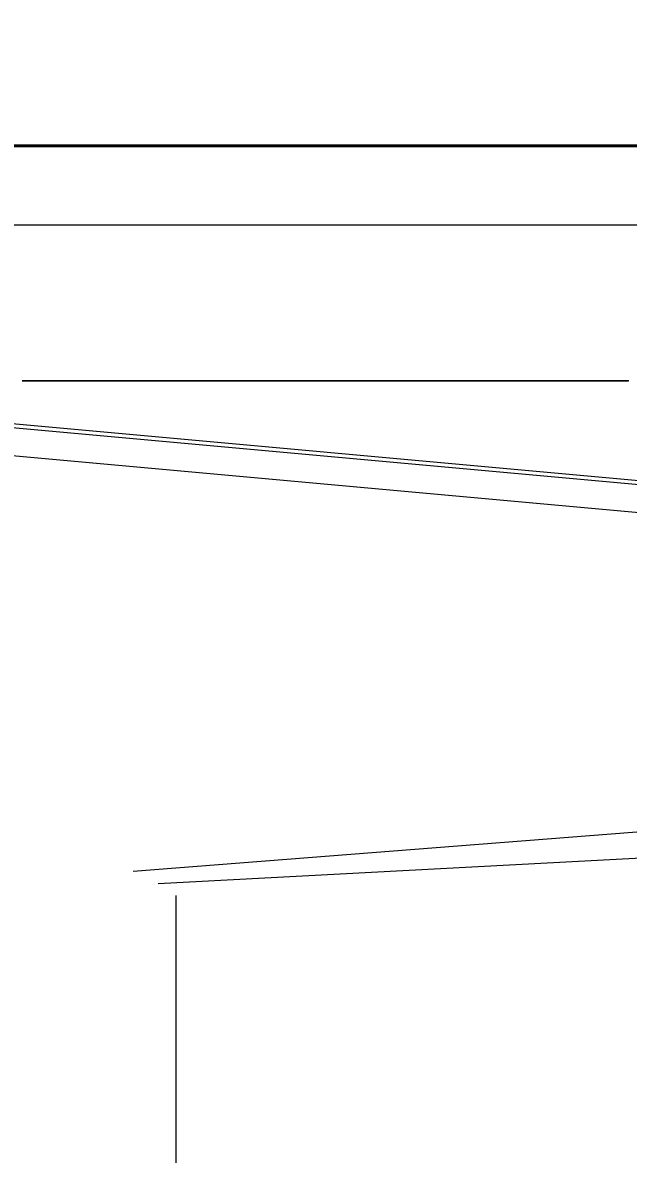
# Model space of a CAD drawing. Extents: x 65572 to 72871, y 30718 to 33858.
# Drawn here: x 65968.46 to 65972.28, y 30871.18 to 30878.32 of the extents above; entities that cross this region are included whole.
import ezdxf

# ---------------------------------------------------------------- set-up
doc = ezdxf.new("R2010")
doc.units = 0
doc.header["$LTSCALE"] = 0.5
doc.header["$MEASUREMENT"] = 0
doc.layers.get('0').update_dxf_attribs({"color": 20, "linetype": 'CONTINUOUS'})
doc.layers.get('DEFPOINTS').update_dxf_attribs({"linetype": 'CONTINUOUS', "lineweight": 5})
for name, color, linetype, lineweight in [('Annotations', 40, 'CONTINUOUS', 5), ('Framing', 142, 'CONTINUOUS', 13), ('Layout', 154, 'CONTINUOUS', 5), ('Structure', 7, 'CONTINUOUS', 40)]:
    doc.layers.add(name, color=color, linetype=linetype, lineweight=lineweight)
doc.styles.get("Standard").update_dxf_attribs({"font": 'arial.ttf'})
doc.dimstyles.new('ARCH', dxfattribs={"dimscale": 96, "dimtxt": 0.0625, "dimasz": 0.0625, "dimexe": 0.04, "dimexo": 0.09375, "dimgap": 0.03125, "dimtad": 1, "dimdec": 0, "dimrnd": 0.0625, "dimzin": 3, "dimdsep": 46, "dimlunit": 4, "dimtxsty": 'Standard', "dimblk1": 'ARCHTICK', "dimblk2": 'ARCHTICK', "dimsah": 1, "dimcen": 0, "dimdle": 0.03125, "dimclrd": 256, "dimclre": 256, "dimclrt": 256, "dimazin": 0, "dimtfac": 1, "dimtdec": 0, "dimtmove": 2, "dimatfit": 3, "dimldrblk": 'OBLIQUE', "dimfxl": 0.3, "dimfxlon": 1, "dimfrac": 2, "dimarcsym": 0})

# ---------------------------------------------------------------- blocks, each defined once
blk = doc.blocks.new('_ArchTick')
at = {"const_width": 0.15}
blk.add_lwpolyline([(-0.5, -0.5), (0.5, 0.5)], dxfattribs=at)
blk = doc.blocks.new('*D97')
at = {"layer": 'Annotations', "linetype": 'ByBlock', "lineweight": -2}
for p, q in [((65950.06, 30883.1561), (65950.06, 30903.2759)), ((66009.018, 30884.4215), (66009.018, 30903.2759)), ((66012.018, 30899.4359), (65947.06, 30899.4359))]:
    blk.add_line(p, q, dxfattribs=at)
at = {"layer": 'DEFPOINTS', "color": 0}
for p in [(65950.06, 30899.4359), (66009.018, 30875.4215), (65950.06, 30874.1561)]:
    blk.add_point(p, dxfattribs=at)
at = {"layer": 'Annotations', "lineweight": -2, "xscale": 6, "yscale": 6, "zscale": 6, "rotation": 180}
blk.add_blockref('_ArchTick', (65950.06, 30899.4359), dxfattribs=at)
at = {"layer": 'Annotations', "lineweight": -2, "xscale": 6, "yscale": 6, "zscale": 6}
blk.add_blockref('_ArchTick', (66009.018, 30899.4359), dxfattribs=at)
at = {"layer": 'Annotations', "insert": (65979.539, 30893.4239), "char_height": 6, "attachment_point": 5, "rotation": 180}
blk.add_mtext('4\'-11"', dxfattribs=at)
blk = doc.blocks.new('_Oblique')
at = {"lineweight": -2}
blk.add_line((-0.5, -0.5), (0.5, 0.5), dxfattribs=at)

msp = doc.modelspace()

# ---------------------------------------------------------------- linework, layer by layer
at = {"layer": 'Framing'}
for p, q in [((66167.053202, 30877.046502), (65921.122504, 30877.046502)), ((66520.622504, 30877.046502), (65921.199345, 30877.046502))]:
    msp.add_line(p, q, dxfattribs=at)
at = {"layer": 'Layout', "linetype": 'ByBlock'}
for p, q in [((65963.19711, 30876.064768), (65974.197164, 30875.064763)), ((65976.116593, 30875.064763), (65965.116539, 30876.064768)), ((65965.425076, 30876.064768), (65976.42513, 30875.064763)), ((65969.152306, 30872.972249), (65975.599548, 30873.472749)), ((65969.310359, 30872.893222), (65976.116593, 30873.255125)), ((65969.422313, 30872.818586), (65969.422313, 30865.618397))]:
    msp.add_line(p, q, dxfattribs=at)
msp.add_lwpolyline([(65968.451913, 30876.064768), (65968.457138, 30876.064768), (65968.462362, 30876.064768), (65968.467587, 30876.064768), (65968.472811, 30876.064768), (65968.478036, 30876.064768), (65968.48326, 30876.064768), (65968.488485, 30876.064768), (65968.49371, 30876.064768), (65968.498934, 30876.064768), (65968.504159, 30876.064768), (65968.509383, 30876.064768), (65968.514608, 30876.064768), (65968.519832, 30876.064768), (65968.525057, 30876.064768), (65968.530281, 30876.064768), (65968.535506, 30876.064768), (65968.54073, 30876.064768), (65968.545955, 30876.064768), (65968.551179, 30876.064768), (65968.556404, 30876.064768), (65968.561628, 30876.064768), (65968.566853, 30876.064768), (65968.572078, 30876.064768), (65968.577302, 30876.064768), (65968.582527, 30876.064768), (65968.587751, 30876.064768), (65968.592976, 30876.064768), (65968.5982, 30876.064768), (65968.603425, 30876.064768), (65968.608649, 30876.064768), (65968.613874, 30876.064768), (65968.619098, 30876.064768), (65968.624323, 30876.064768), (65968.629547, 30876.064768), (65968.634772, 30876.064768), (65968.639996, 30876.064768), (65968.645221, 30876.064768), (65968.650446, 30876.064768), (65968.65567, 30876.064768), (65968.660895, 30876.064768), (65968.666119, 30876.064768), (65968.671344, 30876.064768), (65968.676568, 30876.064768), (65968.681793, 30876.064768), (65968.687017, 30876.064768), (65968.692242, 30876.064768), (65968.697466, 30876.064768), (65968.702691, 30876.064768), (65968.707915, 30876.064768), (65968.71314, 30876.064768), (65968.718364, 30876.064768), (65968.723589, 30876.064768), (65968.728814, 30876.064768), (65968.734038, 30876.064768), (65968.739263, 30876.064768), (65968.744487, 30876.064768), (65968.749712, 30876.064768), (65968.754936, 30876.064768), (65968.760161, 30876.064768), (65968.765385, 30876.064768), (65968.77061, 30876.064768), (65968.775834, 30876.064768), (65968.781059, 30876.064768), (65968.786283, 30876.064768), (65968.791508, 30876.064768), (65968.796732, 30876.064768), (65968.801957, 30876.064768), (65968.807182, 30876.064768), (65968.812406, 30876.064768), (65968.817631, 30876.064768), (65968.822855, 30876.064768), (65968.82808, 30876.064768), (65968.833304, 30876.064768), (65968.838529, 30876.064768), (65968.843753, 30876.064768), (65968.848978, 30876.064768), (65968.854202, 30876.064768), (65968.859427, 30876.064768), (65968.864651, 30876.064768), (65968.869876, 30876.064768), (65968.8751, 30876.064768), (65968.880325, 30876.064768), (65968.88555, 30876.064768), (65968.890774, 30876.064768), (65968.895999, 30876.064768), (65968.901223, 30876.064768), (65968.906448, 30876.064768), (65968.911672, 30876.064768), (65968.916897, 30876.064768), (65968.922121, 30876.064768), (65968.927346, 30876.064768), (65968.93257, 30876.064768), (65968.937795, 30876.064768), (65968.943019, 30876.064768), (65968.948244, 30876.064768), (65968.953468, 30876.064768), (65968.958693, 30876.064768), (65968.963917, 30876.064768), (65968.969142, 30876.064768), (65968.974367, 30876.064768), (65968.979591, 30876.064768), (65968.984816, 30876.064768), (65968.99004, 30876.064768), (65968.995265, 30876.064768), (65969.000489, 30876.064768), (65969.005714, 30876.064768), (65969.010938, 30876.064768), (65969.016163, 30876.064768), (65969.021387, 30876.064768), (65969.026612, 30876.064768), (65969.031836, 30876.064768), (65969.037061, 30876.064768), (65969.042285, 30876.064768), (65969.04751, 30876.064768), (65969.052735, 30876.064768), (65969.057959, 30876.064768), (65969.063184, 30876.064768), (65969.068408, 30876.064768), (65969.073633, 30876.064768), (65969.078857, 30876.064768), (65969.084082, 30876.064768), (65969.089306, 30876.064768), (65969.094531, 30876.064768), (65969.099755, 30876.064768), (65969.10498, 30876.064768), (65969.110204, 30876.064768), (65969.115429, 30876.064768), (65969.120653, 30876.064768), (65969.125878, 30876.064768), (65969.131103, 30876.064768), (65969.136327, 30876.064768), (65969.141552, 30876.064768), (65969.146776, 30876.064768), (65969.152001, 30876.064768), (65969.157225, 30876.064768), (65969.16245, 30876.064768), (65969.167674, 30876.064768), (65969.172899, 30876.064768), (65969.178123, 30876.064768), (65969.183348, 30876.064768), (65969.188572, 30876.064768), (65969.193797, 30876.064768), (65969.199021, 30876.064768), (65969.204246, 30876.064768), (65969.209471, 30876.064768), (65969.214695, 30876.064768), (65969.21992, 30876.064768), (65969.225144, 30876.064768), (65969.230369, 30876.064768), (65969.235593, 30876.064768), (65969.240818, 30876.064768), (65969.246042, 30876.064768), (65969.251267, 30876.064768), (65969.256491, 30876.064768), (65969.261716, 30876.064768), (65969.26694, 30876.064768), (65969.272165, 30876.064768), (65969.277389, 30876.064768), (65969.282614, 30876.064768), (65969.287839, 30876.064768), (65969.293063, 30876.064768), (65969.298288, 30876.064768), (65969.303512, 30876.064768), (65969.308737, 30876.064768), (65969.313961, 30876.064768), (65969.319186, 30876.064768), (65969.32441, 30876.064768), (65969.329635, 30876.064768), (65969.334859, 30876.064768), (65969.340084, 30876.064768), (65969.345308, 30876.064768), (65969.350533, 30876.064768), (65969.355757, 30876.064768), (65969.360982, 30876.064768), (65969.366206, 30876.064768), (65969.371431, 30876.064768), (65969.376656, 30876.064768), (65969.38188, 30876.064768), (65969.387105, 30876.064768), (65969.392329, 30876.064768), (65969.397554, 30876.064768), (65969.402778, 30876.064768), (65969.408003, 30876.064768), (65969.413227, 30876.064768), (65969.418452, 30876.064768), (65969.423676, 30876.064768), (65969.428901, 30876.064768), (65969.434125, 30876.064768), (65969.43935, 30876.064768), (65969.444574, 30876.064768), (65969.449799, 30876.064768), (65969.455024, 30876.064768), (65969.460248, 30876.064768), (65969.465473, 30876.064768), (65969.470697, 30876.064768), (65969.475922, 30876.064768), (65969.481146, 30876.064768), (65969.486371, 30876.064768), (65969.491595, 30876.064768), (65969.49682, 30876.064768), (65969.502044, 30876.064768), (65969.507269, 30876.064768), (65969.512493, 30876.064768), (65969.517718, 30876.064768), (65969.522942, 30876.064768), (65969.528167, 30876.064768), (65969.533392, 30876.064768), (65969.538616, 30876.064768), (65969.543841, 30876.064768), (65969.549065, 30876.064768), (65969.55429, 30876.064768), (65969.559514, 30876.064768), (65969.564739, 30876.064768), (65969.569963, 30876.064768), (65969.575188, 30876.064768), (65969.580412, 30876.064768), (65969.585637, 30876.064768), (65969.590861, 30876.064768), (65969.596086, 30876.064768), (65969.60131, 30876.064768), (65969.606535, 30876.064768), (65969.61176, 30876.064768), (65969.616984, 30876.064768), (65969.622209, 30876.064768), (65969.627433, 30876.064768), (65969.632658, 30876.064768), (65969.637882, 30876.064768), (65969.643107, 30876.064768), (65969.648331, 30876.064768), (65969.653556, 30876.064768), (65969.65878, 30876.064768), (65969.664005, 30876.064768), (65969.669229, 30876.064768), (65969.674454, 30876.064768), (65969.679678, 30876.064768), (65969.684903, 30876.064768), (65969.690128, 30876.064768), (65969.695352, 30876.064768), (65969.700577, 30876.064768), (65969.705801, 30876.064768), (65969.711026, 30876.064768), (65969.71625, 30876.064768), (65969.721475, 30876.064768), (65969.726699, 30876.064768), (65969.731924, 30876.064768), (65969.737148, 30876.064768), (65969.742373, 30876.064768), (65969.747597, 30876.064768), (65969.752822, 30876.064768), (65969.758046, 30876.064768), (65969.763271, 30876.064768), (65969.768496, 30876.064768), (65969.77372, 30876.064768), (65969.778945, 30876.064768), (65969.784169, 30876.064768), (65969.789394, 30876.064768), (65969.794618, 30876.064768), (65969.799843, 30876.064768), (65969.805067, 30876.064768), (65969.810292, 30876.064768), (65969.815516, 30876.064768), (65969.820741, 30876.064768), (65969.825965, 30876.064768), (65969.83119, 30876.064768), (65969.836414, 30876.064768), (65969.841639, 30876.064768), (65969.846863, 30876.064768), (65969.852088, 30876.064768), (65969.857313, 30876.064768), (65969.862537, 30876.064768), (65969.867762, 30876.064768), (65969.872986, 30876.064768), (65969.878211, 30876.064768), (65969.883435, 30876.064768), (65969.88866, 30876.064768), (65969.893884, 30876.064768), (65969.899109, 30876.064768), (65969.904333, 30876.064768), (65969.909558, 30876.064768), (65969.914782, 30876.064768), (65969.920007, 30876.064768), (65969.925231, 30876.064768), (65969.930456, 30876.064768), (65969.935681, 30876.064768), (65969.940905, 30876.064768), (65969.94613, 30876.064768), (65969.951354, 30876.064768), (65969.956579, 30876.064768), (65969.961803, 30876.064768), (65969.967028, 30876.064768), (65969.972252, 30876.064768), (65969.977477, 30876.064768), (65969.982701, 30876.064768), (65969.987926, 30876.064768), (65969.99345, 30876.064768), (65969.999274, 30876.064768), (65970.005098, 30876.064768), (65970.010922, 30876.064768), (65970.016746, 30876.064768), (65970.02257, 30876.064768), (65970.028394, 30876.064768), (65970.034218, 30876.064768), (65970.040042, 30876.064768), (65970.045866, 30876.064768), (65970.05169, 30876.064768), (65970.057515, 30876.064768), (65970.063339, 30876.064768), (65970.069163, 30876.064768), (65970.074987, 30876.064768), (65970.080811, 30876.064768), (65970.086635, 30876.064768), (65970.092459, 30876.064768), (65970.098283, 30876.064768), (65970.104107, 30876.064768), (65970.109931, 30876.064768), (65970.115755, 30876.064768), (65970.121579, 30876.064768), (65970.127403, 30876.064768), (65970.133227, 30876.064768), (65970.139051, 30876.064768), (65970.144875, 30876.064768), (65970.150699, 30876.064768), (65970.156523, 30876.064768), (65970.162347, 30876.064768), (65970.168171, 30876.064768), (65970.173995, 30876.064768), (65970.179819, 30876.064768), (65970.185643, 30876.064768), (65970.191467, 30876.064768), (65970.197291, 30876.064768), (65970.203115, 30876.064768), (65970.208939, 30876.064768), (65970.214763, 30876.064768), (65970.220587, 30876.064768), (65970.226411, 30876.064768), (65970.232235, 30876.064768), (65970.23806, 30876.064768), (65970.243884, 30876.064768), (65970.249708, 30876.064768), (65970.255532, 30876.064768), (65970.261356, 30876.064768), (65970.26718, 30876.064768), (65970.273004, 30876.064768), (65970.278828, 30876.064768), (65970.284652, 30876.064768), (65970.290476, 30876.064768), (65970.2963, 30876.064768), (65970.302124, 30876.064768), (65970.307948, 30876.064768), (65970.313772, 30876.064768), (65970.319596, 30876.064768), (65970.32542, 30876.064768), (65970.331244, 30876.064768), (65970.337068, 30876.064768), (65970.342892, 30876.064768), (65970.348716, 30876.064768), (65970.35454, 30876.064768), (65970.360364, 30876.064768), (65970.366188, 30876.064768), (65970.372012, 30876.064768), (65970.377836, 30876.064768), (65970.38366, 30876.064768), (65970.389484, 30876.064768), (65970.395308, 30876.064768), (65970.401132, 30876.064768), (65970.406956, 30876.064768), (65970.41278, 30876.064768), (65970.418605, 30876.064768), (65970.424429, 30876.064768), (65970.430253, 30876.064768), (65970.436077, 30876.064768), (65970.441901, 30876.064768), (65970.447725, 30876.064768), (65970.453549, 30876.064768), (65970.459373, 30876.064768), (65970.465197, 30876.064768), (65970.471021, 30876.064768), (65970.476845, 30876.064768), (65970.482669, 30876.064768), (65970.488493, 30876.064768), (65970.494317, 30876.064768), (65970.500141, 30876.064768), (65970.505965, 30876.064768), (65970.511789, 30876.064768), (65970.517613, 30876.064768), (65970.523437, 30876.064768), (65970.529261, 30876.064768), (65970.535085, 30876.064768), (65970.540909, 30876.064768), (65970.546733, 30876.064768), (65970.552557, 30876.064768), (65970.558381, 30876.064768), (65970.564205, 30876.064768), (65970.570029, 30876.064768), (65970.575853, 30876.064768), (65970.581677, 30876.064768), (65970.587501, 30876.064768), (65970.593325, 30876.064768), (65970.59915, 30876.064768), (65970.604974, 30876.064768), (65970.610798, 30876.064768), (65970.616622, 30876.064768), (65970.622446, 30876.064768), (65970.62827, 30876.064768), (65970.634094, 30876.064768), (65970.639918, 30876.064768), (65970.645742, 30876.064768), (65970.651566, 30876.064768), (65970.65739, 30876.064768), (65970.663214, 30876.064768), (65970.669038, 30876.064768), (65970.674862, 30876.064768), (65970.680686, 30876.064768), (65970.68651, 30876.064768), (65970.692334, 30876.064768), (65970.698158, 30876.064768), (65970.703982, 30876.064768), (65970.709806, 30876.064768), (65970.71563, 30876.064768), (65970.721454, 30876.064768), (65970.727278, 30876.064768), (65970.733102, 30876.064768), (65970.738926, 30876.064768), (65970.74475, 30876.064768), (65970.750574, 30876.064768), (65970.756398, 30876.064768), (65970.762222, 30876.064768), (65970.768046, 30876.064768), (65970.77387, 30876.064768), (65970.779695, 30876.064768), (65970.785519, 30876.064768), (65970.791343, 30876.064768), (65970.797167, 30876.064768), (65970.802991, 30876.064768), (65970.808815, 30876.064768), (65970.814639, 30876.064768), (65970.820463, 30876.064768), (65970.826287, 30876.064768), (65970.832111, 30876.064768), (65970.837935, 30876.064768), (65970.843759, 30876.064768), (65970.849583, 30876.064768), (65970.855407, 30876.064768), (65970.861231, 30876.064768), (65970.867055, 30876.064768), (65970.872879, 30876.064768), (65970.878703, 30876.064768), (65970.884527, 30876.064768), (65970.890351, 30876.064768), (65970.896175, 30876.064768), (65970.901999, 30876.064768), (65970.907823, 30876.064768), (65970.913647, 30876.064768), (65970.919471, 30876.064768), (65970.925295, 30876.064768), (65970.931119, 30876.064768), (65970.936943, 30876.064768), (65970.942767, 30876.064768), (65970.948591, 30876.064768), (65970.954415, 30876.064768), (65970.96024, 30876.064768), (65970.966064, 30876.064768), (65970.971888, 30876.064768), (65970.977712, 30876.064768), (65970.983536, 30876.064768), (65970.98936, 30876.064768), (65970.995184, 30876.064768), (65971.001008, 30876.064768), (65971.006832, 30876.064768), (65971.012656, 30876.064768), (65971.01848, 30876.064768), (65971.024304, 30876.064768), (65971.030128, 30876.064768), (65971.035952, 30876.064768), (65971.041776, 30876.064768), (65971.0476, 30876.064768), (65971.053424, 30876.064768), (65971.059248, 30876.064768), (65971.065072, 30876.064768), (65971.070896, 30876.064768), (65971.07672, 30876.064768), (65971.082544, 30876.064768), (65971.088368, 30876.064768), (65971.094192, 30876.064768), (65971.100016, 30876.064768), (65971.10584, 30876.064768), (65971.111664, 30876.064768), (65971.117488, 30876.064768), (65971.123312, 30876.064768), (65971.129136, 30876.064768), (65971.134961, 30876.064768), (65971.140785, 30876.064768), (65971.146609, 30876.064768), (65971.152433, 30876.064768), (65971.158257, 30876.064768), (65971.164081, 30876.064768), (65971.169905, 30876.064768), (65971.175729, 30876.064768), (65971.181553, 30876.064768), (65971.187377, 30876.064768), (65971.193201, 30876.064768), (65971.199025, 30876.064768), (65971.204849, 30876.064768), (65971.210673, 30876.064768), (65971.216497, 30876.064768), (65971.222321, 30876.064768), (65971.228145, 30876.064768), (65971.233969, 30876.064768), (65971.239793, 30876.064768), (65971.245617, 30876.064768), (65971.251441, 30876.064768), (65971.257265, 30876.064768), (65971.263089, 30876.064768), (65971.268913, 30876.064768), (65971.274737, 30876.064768), (65971.280561, 30876.064768), (65971.286385, 30876.064768), (65971.292209, 30876.064768), (65971.298033, 30876.064768), (65971.303857, 30876.064768), (65971.309681, 30876.064768), (65971.315506, 30876.064768), (65971.32133, 30876.064768), (65971.327154, 30876.064768), (65971.332978, 30876.064768), (65971.338802, 30876.064768), (65971.344626, 30876.064768), (65971.35045, 30876.064768), (65971.356274, 30876.064768), (65971.362098, 30876.064768), (65971.367922, 30876.064768), (65971.373746, 30876.064768), (65971.37957, 30876.064768), (65971.385394, 30876.064768), (65971.391218, 30876.064768), (65971.397042, 30876.064768), (65971.402866, 30876.064768), (65971.40869, 30876.064768), (65971.414514, 30876.064768), (65971.420338, 30876.064768), (65971.426162, 30876.064768), (65971.431986, 30876.064768), (65971.43781, 30876.064768), (65971.443634, 30876.064768), (65971.449458, 30876.064768), (65971.455282, 30876.064768), (65971.461106, 30876.064768), (65971.46693, 30876.064768), (65971.472754, 30876.064768), (65971.478578, 30876.064768), (65971.484402, 30876.064768), (65971.490226, 30876.064768), (65971.496051, 30876.064768), (65971.501875, 30876.064768), (65971.507699, 30876.064768), (65971.513523, 30876.064768), (65971.519347, 30876.064768), (65971.525171, 30876.064768), (65971.530995, 30876.064768), (65971.536819, 30876.064768), (65971.542643, 30876.064768), (65971.548467, 30876.064768), (65971.554291, 30876.064768), (65971.560115, 30876.064768), (65971.565939, 30876.064768), (65971.571763, 30876.064768), (65971.577587, 30876.064768), (65971.583411, 30876.064768), (65971.589235, 30876.064768), (65971.595059, 30876.064768), (65971.600883, 30876.064768), (65971.606707, 30876.064768), (65971.612531, 30876.064768), (65971.618355, 30876.064768), (65971.624179, 30876.064768), (65971.630003, 30876.064768), (65971.635827, 30876.064768), (65971.641651, 30876.064768), (65971.647475, 30876.064768), (65971.653299, 30876.064768), (65971.659123, 30876.064768), (65971.664947, 30876.064768), (65971.670771, 30876.064768), (65971.676596, 30876.064768), (65971.68242, 30876.064768), (65971.688244, 30876.064768), (65971.694068, 30876.064768), (65971.699892, 30876.064768), (65971.705716, 30876.064768), (65971.71154, 30876.064768), (65971.717364, 30876.064768), (65971.723188, 30876.064768), (65971.729012, 30876.064768), (65971.734836, 30876.064768), (65971.74066, 30876.064768), (65971.746484, 30876.064768), (65971.752308, 30876.064768), (65971.758132, 30876.064768), (65971.763956, 30876.064768), (65971.76978, 30876.064768), (65971.775604, 30876.064768), (65971.781428, 30876.064768), (65971.787252, 30876.064768), (65971.793076, 30876.064768), (65971.7989, 30876.064768), (65971.804724, 30876.064768), (65971.810548, 30876.064768), (65971.816372, 30876.064768), (65971.822196, 30876.064768), (65971.82802, 30876.064768), (65971.833844, 30876.064768), (65971.839668, 30876.064768), (65971.845492, 30876.064768), (65971.851316, 30876.064768), (65971.857141, 30876.064768), (65971.862965, 30876.064768), (65971.868789, 30876.064768), (65971.874613, 30876.064768), (65971.880437, 30876.064768), (65971.886261, 30876.064768), (65971.892085, 30876.064768), (65971.897909, 30876.064768), (65971.903733, 30876.064768), (65971.909557, 30876.064768), (65971.915381, 30876.064768), (65971.921205, 30876.064768), (65971.927029, 30876.064768), (65971.932853, 30876.064768), (65971.938677, 30876.064768), (65971.944501, 30876.064768), (65971.950325, 30876.064768), (65971.956149, 30876.064768), (65971.961973, 30876.064768), (65971.967797, 30876.064768), (65971.973621, 30876.064768), (65971.979445, 30876.064768), (65971.985269, 30876.064768), (65971.991093, 30876.064768), (65971.996917, 30876.064768), (65972.002741, 30876.064768), (65972.008565, 30876.064768), (65972.014389, 30876.064768), (65972.020213, 30876.064768), (65972.026037, 30876.064768), (65972.031861, 30876.064768), (65972.037686, 30876.064768), (65972.04351, 30876.064768), (65972.049334, 30876.064768), (65972.055158, 30876.064768), (65972.060982, 30876.064768), (65972.066806, 30876.064768), (65972.07263, 30876.064768), (65972.078454, 30876.064768), (65972.084278, 30876.064768), (65972.090102, 30876.064768), (65972.095926, 30876.064768), (65972.10175, 30876.064768), (65972.107574, 30876.064768), (65972.113398, 30876.064768), (65972.119222, 30876.064768), (65972.125046, 30876.064768), (65972.13087, 30876.064768), (65972.136694, 30876.064768), (65972.142518, 30876.064768), (65972.148342, 30876.064768), (65972.154166, 30876.064768), (65972.15999, 30876.064768), (65972.165814, 30876.064768), (65972.171638, 30876.064768), (65972.177462, 30876.064768), (65972.183286, 30876.064768), (65972.18911, 30876.064768), (65972.194934, 30876.064768), (65972.200758, 30876.064768), (65972.206582, 30876.064768), (65972.212406, 30876.064768), (65972.218231, 30876.064768), (65972.224055, 30876.064768), (65972.229879, 30876.064768), (65972.235703, 30876.064768), (65972.241527, 30876.064768), (65972.247351, 30876.064768), (65972.253175, 30876.064768), (65972.258999, 30876.064768), (65972.264823, 30876.064768), (65972.270647, 30876.064768), (65972.276471, 30876.064768)], dxfattribs=at)
at = {"layer": 'Layout', "linetype": 'ByBlock', "flags": 128}
msp.add_lwpolyline([(65972.279794, 30876.064768), (65972.27397, 30876.064768), (65972.268146, 30876.064768), (65972.262322, 30876.064768), (65972.256498, 30876.064768), (65972.250674, 30876.064768), (65972.244849, 30876.064768), (65972.239025, 30876.064768), (65972.233201, 30876.064768), (65972.227377, 30876.064768), (65972.221553, 30876.064768), (65972.215729, 30876.064768), (65972.209905, 30876.064768), (65972.204081, 30876.064768), (65972.198257, 30876.064768), (65972.192433, 30876.064768), (65972.186609, 30876.064768), (65972.180785, 30876.064768), (65972.174961, 30876.064768), (65972.169137, 30876.064768), (65972.163313, 30876.064768), (65972.157489, 30876.064768), (65972.151665, 30876.064768), (65972.145841, 30876.064768), (65972.140017, 30876.064768), (65972.134193, 30876.064768), (65972.128369, 30876.064768), (65972.122545, 30876.064768), (65972.116721, 30876.064768), (65972.110897, 30876.064768), (65972.105073, 30876.064768), (65972.099249, 30876.064768), (65972.093425, 30876.064768), (65972.087601, 30876.064768), (65972.081777, 30876.064768), (65972.075953, 30876.064768), (65972.070129, 30876.064768), (65972.064304, 30876.064768), (65972.05848, 30876.064768), (65972.052656, 30876.064768), (65972.046832, 30876.064768), (65972.041008, 30876.064768), (65972.035184, 30876.064768), (65972.02936, 30876.064768), (65972.023536, 30876.064768), (65972.017712, 30876.064768), (65972.011888, 30876.064768), (65972.006064, 30876.064768), (65972.00024, 30876.064768), (65971.994416, 30876.064768), (65971.988592, 30876.064768), (65971.982768, 30876.064768), (65971.976944, 30876.064768), (65971.97112, 30876.064768), (65971.965296, 30876.064768), (65971.959472, 30876.064768), (65971.953648, 30876.064768), (65971.947824, 30876.064768), (65971.942, 30876.064768), (65971.936176, 30876.064768), (65971.930352, 30876.064768), (65971.924528, 30876.064768), (65971.918704, 30876.064768), (65971.91288, 30876.064768), (65971.907355, 30876.064768), (65971.902131, 30876.064768), (65971.896906, 30876.064768), (65971.891682, 30876.064768), (65971.886457, 30876.064768), (65971.881233, 30876.064768), (65971.876008, 30876.064768), (65971.870784, 30876.064768), (65971.865559, 30876.064768), (65971.860335, 30876.064768), (65971.85511, 30876.064768), (65971.849886, 30876.064768), (65971.844661, 30876.064768), (65971.839436, 30876.064768), (65971.834212, 30876.064768), (65971.828987, 30876.064768), (65971.823763, 30876.064768), (65971.818538, 30876.064768), (65971.813314, 30876.064768), (65971.808089, 30876.064768), (65971.802865, 30876.064768), (65971.79764, 30876.064768), (65971.792416, 30876.064768), (65971.787191, 30876.064768), (65971.781967, 30876.064768), (65971.776742, 30876.064768), (65971.771518, 30876.064768), (65971.766293, 30876.064768), (65971.761068, 30876.064768), (65971.755844, 30876.064768), (65971.750619, 30876.064768), (65971.745395, 30876.064768), (65971.74017, 30876.064768), (65971.734946, 30876.064768), (65971.729721, 30876.064768), (65971.724497, 30876.064768), (65971.719272, 30876.064768), (65971.714048, 30876.064768), (65971.708823, 30876.064768), (65971.703599, 30876.064768), (65971.698374, 30876.064768), (65971.69315, 30876.064768), (65971.687925, 30876.064768), (65971.6827, 30876.064768), (65971.677476, 30876.064768), (65971.672251, 30876.064768), (65971.667027, 30876.064768), (65971.661802, 30876.064768), (65971.656578, 30876.064768), (65971.651353, 30876.064768), (65971.646129, 30876.064768), (65971.640904, 30876.064768), (65971.63568, 30876.064768), (65971.630455, 30876.064768), (65971.625231, 30876.064768), (65971.620006, 30876.064768), (65971.614782, 30876.064768), (65971.609557, 30876.064768), (65971.604332, 30876.064768), (65971.599108, 30876.064768), (65971.593883, 30876.064768), (65971.588659, 30876.064768), (65971.583434, 30876.064768), (65971.57821, 30876.064768), (65971.572985, 30876.064768), (65971.567761, 30876.064768), (65971.562536, 30876.064768), (65971.557312, 30876.064768), (65971.552087, 30876.064768), (65971.546863, 30876.064768), (65971.541638, 30876.064768), (65971.536414, 30876.064768), (65971.531189, 30876.064768), (65971.525964, 30876.064768), (65971.52074, 30876.064768), (65971.515515, 30876.064768), (65971.510291, 30876.064768), (65971.505066, 30876.064768), (65971.499842, 30876.064768), (65971.494617, 30876.064768), (65971.489393, 30876.064768), (65971.484168, 30876.064768), (65971.478944, 30876.064768), (65971.473719, 30876.064768), (65971.468495, 30876.064768), (65971.46327, 30876.064768), (65971.458046, 30876.064768), (65971.452821, 30876.064768), (65971.447597, 30876.064768), (65971.442372, 30876.064768), (65971.437147, 30876.064768), (65971.431923, 30876.064768), (65971.426698, 30876.064768), (65971.421474, 30876.064768), (65971.416249, 30876.064768), (65971.411025, 30876.064768), (65971.4058, 30876.064768), (65971.400576, 30876.064768), (65971.395351, 30876.064768), (65971.390127, 30876.064768), (65971.384902, 30876.064768), (65971.379678, 30876.064768), (65971.374453, 30876.064768), (65971.369229, 30876.064768), (65971.364004, 30876.064768), (65971.358779, 30876.064768), (65971.353555, 30876.064768), (65971.34833, 30876.064768), (65971.343106, 30876.064768), (65971.337881, 30876.064768), (65971.332657, 30876.064768), (65971.327432, 30876.064768), (65971.322208, 30876.064768), (65971.316983, 30876.064768), (65971.311759, 30876.064768), (65971.306534, 30876.064768), (65971.30131, 30876.064768), (65971.296085, 30876.064768), (65971.290861, 30876.064768), (65971.285636, 30876.064768), (65971.280411, 30876.064768), (65971.275187, 30876.064768), (65971.269962, 30876.064768), (65971.264738, 30876.064768), (65971.259513, 30876.064768), (65971.254289, 30876.064768), (65971.249064, 30876.064768), (65971.24384, 30876.064768), (65971.238615, 30876.064768), (65971.233391, 30876.064768), (65971.228166, 30876.064768), (65971.222942, 30876.064768), (65971.217717, 30876.064768), (65971.212493, 30876.064768), (65971.207268, 30876.064768), (65971.202043, 30876.064768), (65971.196819, 30876.064768), (65971.191594, 30876.064768), (65971.18637, 30876.064768), (65971.181145, 30876.064768), (65971.175921, 30876.064768), (65971.170696, 30876.064768), (65971.165472, 30876.064768), (65971.160247, 30876.064768), (65971.155023, 30876.064768), (65971.149798, 30876.064768), (65971.144574, 30876.064768), (65971.139349, 30876.064768), (65971.134125, 30876.064768), (65971.1289, 30876.064768), (65971.123675, 30876.064768), (65971.118451, 30876.064768), (65971.113226, 30876.064768), (65971.108002, 30876.064768), (65971.102777, 30876.064768), (65971.097553, 30876.064768), (65971.092328, 30876.064768), (65971.087104, 30876.064768), (65971.081879, 30876.064768), (65971.076655, 30876.064768), (65971.07143, 30876.064768), (65971.066206, 30876.064768), (65971.060981, 30876.064768), (65971.055757, 30876.064768), (65971.050532, 30876.064768), (65971.045308, 30876.064768), (65971.040083, 30876.064768), (65971.034858, 30876.064768), (65971.029634, 30876.064768), (65971.024409, 30876.064768), (65971.019185, 30876.064768), (65971.01396, 30876.064768), (65971.008736, 30876.064768), (65971.003511, 30876.064768), (65970.998287, 30876.064768), (65970.993062, 30876.064768), (65970.987838, 30876.064768), (65970.982613, 30876.064768), (65970.977389, 30876.064768), (65970.972164, 30876.064768), (65970.96694, 30876.064768), (65970.961715, 30876.064768), (65970.95649, 30876.064768), (65970.951266, 30876.064768), (65970.946041, 30876.064768), (65970.940817, 30876.064768), (65970.935592, 30876.064768), (65970.930368, 30876.064768), (65970.925143, 30876.064768), (65970.919919, 30876.064768), (65970.914694, 30876.064768), (65970.90947, 30876.064768), (65970.904245, 30876.064768), (65970.899021, 30876.064768), (65970.893796, 30876.064768), (65970.888572, 30876.064768), (65970.883347, 30876.064768), (65970.878122, 30876.064768), (65970.872898, 30876.064768), (65970.867673, 30876.064768), (65970.862449, 30876.064768), (65970.857224, 30876.064768), (65970.852, 30876.064768), (65970.846775, 30876.064768), (65970.841551, 30876.064768), (65970.836326, 30876.064768), (65970.831102, 30876.064768), (65970.825877, 30876.064768), (65970.820653, 30876.064768), (65970.815428, 30876.064768), (65970.810204, 30876.064768), (65970.804979, 30876.064768), (65970.799754, 30876.064768), (65970.79453, 30876.064768), (65970.789305, 30876.064768), (65970.784081, 30876.064768), (65970.778856, 30876.064768), (65970.773632, 30876.064768), (65970.768407, 30876.064768), (65970.763183, 30876.064768), (65970.757958, 30876.064768), (65970.752734, 30876.064768), (65970.747509, 30876.064768), (65970.742285, 30876.064768), (65970.73706, 30876.064768), (65970.731836, 30876.064768), (65970.726611, 30876.064768), (65970.721386, 30876.064768), (65970.716162, 30876.064768), (65970.710937, 30876.064768), (65970.705713, 30876.064768), (65970.700488, 30876.064768), (65970.695264, 30876.064768), (65970.690039, 30876.064768), (65970.684815, 30876.064768), (65970.67959, 30876.064768), (65970.674366, 30876.064768), (65970.669141, 30876.064768), (65970.663917, 30876.064768), (65970.658692, 30876.064768), (65970.653468, 30876.064768), (65970.648243, 30876.064768), (65970.643018, 30876.064768), (65970.637794, 30876.064768), (65970.632569, 30876.064768), (65970.627345, 30876.064768), (65970.62212, 30876.064768), (65970.616896, 30876.064768), (65970.611671, 30876.064768), (65970.606447, 30876.064768), (65970.601222, 30876.064768), (65970.595998, 30876.064768), (65970.590773, 30876.064768), (65970.585549, 30876.064768), (65970.580324, 30876.064768), (65970.5751, 30876.064768), (65970.569875, 30876.064768), (65970.564651, 30876.064768), (65970.559426, 30876.064768), (65970.554201, 30876.064768), (65970.548977, 30876.064768), (65970.543752, 30876.064768), (65970.538528, 30876.064768), (65970.533303, 30876.064768), (65970.528079, 30876.064768), (65970.522854, 30876.064768), (65970.51763, 30876.064768), (65970.512405, 30876.064768), (65970.507181, 30876.064768), (65970.501956, 30876.064768), (65970.496732, 30876.064768), (65970.491507, 30876.064768), (65970.486283, 30876.064768), (65970.481058, 30876.064768), (65970.475833, 30876.064768), (65970.470609, 30876.064768), (65970.465384, 30876.064768), (65970.46016, 30876.064768), (65970.454935, 30876.064768), (65970.449711, 30876.064768), (65970.444486, 30876.064768), (65970.439262, 30876.064768), (65970.434037, 30876.064768), (65970.428813, 30876.064768), (65970.423588, 30876.064768), (65970.418364, 30876.064768), (65970.413139, 30876.064768), (65970.407915, 30876.064768), (65970.40269, 30876.064768), (65970.397465, 30876.064768), (65970.392241, 30876.064768), (65970.387016, 30876.064768), (65970.381792, 30876.064768), (65970.376567, 30876.064768), (65970.371343, 30876.064768), (65970.366118, 30876.064768), (65970.360894, 30876.064768), (65970.355669, 30876.064768), (65970.350445, 30876.064768), (65970.34522, 30876.064768), (65970.339996, 30876.064768), (65970.334771, 30876.064768), (65970.329547, 30876.064768), (65970.324322, 30876.064768), (65970.319097, 30876.064768), (65970.313873, 30876.064768), (65970.308648, 30876.064768), (65970.303424, 30876.064768), (65970.298199, 30876.064768), (65970.292975, 30876.064768), (65970.28775, 30876.064768), (65970.282526, 30876.064768), (65970.277301, 30876.064768), (65970.272077, 30876.064768), (65970.266852, 30876.064768), (65970.261628, 30876.064768), (65970.256403, 30876.064768), (65970.251179, 30876.064768), (65970.245954, 30876.064768), (65970.240729, 30876.064768), (65970.235505, 30876.064768), (65970.23028, 30876.064768), (65970.225056, 30876.064768), (65970.219831, 30876.064768), (65970.214607, 30876.064768), (65970.209382, 30876.064768), (65970.204158, 30876.064768), (65970.198933, 30876.064768), (65970.193709, 30876.064768), (65970.188484, 30876.064768), (65970.18326, 30876.064768), (65970.178035, 30876.064768), (65970.172811, 30876.064768), (65970.167586, 30876.064768), (65970.162362, 30876.064768), (65970.157137, 30876.064768), (65970.151912, 30876.064768), (65970.146688, 30876.064768), (65970.141463, 30876.064768), (65970.136239, 30876.064768), (65970.131014, 30876.064768), (65970.12579, 30876.064768), (65970.120565, 30876.064768), (65970.115341, 30876.064768), (65970.110116, 30876.064768), (65970.104892, 30876.064768), (65970.099667, 30876.064768), (65970.094443, 30876.064768), (65970.089218, 30876.064768), (65970.083994, 30876.064768), (65970.078769, 30876.064768), (65970.073544, 30876.064768), (65970.06832, 30876.064768), (65970.063095, 30876.064768), (65970.057871, 30876.064768), (65970.052646, 30876.064768), (65970.047422, 30876.064768), (65970.042197, 30876.064768), (65970.036973, 30876.064768), (65970.031748, 30876.064768), (65970.026524, 30876.064768), (65970.021299, 30876.064768), (65970.016075, 30876.064768), (65970.01085, 30876.064768), (65970.005626, 30876.064768), (65970.000401, 30876.064768), (65969.995176, 30876.064768), (65969.989952, 30876.064768), (65969.984727, 30876.064768), (65969.979503, 30876.064768), (65969.974278, 30876.064768), (65969.969054, 30876.064768), (65969.963829, 30876.064768), (65969.958605, 30876.064768), (65969.95338, 30876.064768), (65969.948156, 30876.064768), (65969.942931, 30876.064768), (65969.937707, 30876.064768), (65969.932482, 30876.064768), (65969.927258, 30876.064768), (65969.922033, 30876.064768), (65969.916808, 30876.064768), (65969.911584, 30876.064768), (65969.906359, 30876.064768), (65969.901135, 30876.064768), (65969.89591, 30876.064768), (65969.890686, 30876.064768), (65969.885461, 30876.064768), (65969.880237, 30876.064768), (65969.875012, 30876.064768), (65969.869788, 30876.064768), (65969.864563, 30876.064768), (65969.859339, 30876.064768), (65969.854114, 30876.064768), (65969.84889, 30876.064768), (65969.843665, 30876.064768), (65969.83844, 30876.064768), (65969.833216, 30876.064768), (65969.827991, 30876.064768), (65969.822767, 30876.064768), (65969.817542, 30876.064768), (65969.812318, 30876.064768), (65969.807093, 30876.064768), (65969.801869, 30876.064768), (65969.796644, 30876.064768), (65969.79142, 30876.064768), (65969.786195, 30876.064768), (65969.780971, 30876.064768), (65969.775746, 30876.064768), (65969.770522, 30876.064768), (65969.765297, 30876.064768), (65969.760072, 30876.064768), (65969.754848, 30876.064768), (65969.749623, 30876.064768), (65969.744399, 30876.064768), (65969.739174, 30876.064768), (65969.73395, 30876.064768), (65969.728725, 30876.064768), (65969.723501, 30876.064768), (65969.718276, 30876.064768), (65969.713052, 30876.064768), (65969.707827, 30876.064768), (65969.702603, 30876.064768), (65969.697378, 30876.064768), (65969.692154, 30876.064768), (65969.686929, 30876.064768), (65969.681705, 30876.064768), (65969.67648, 30876.064768), (65969.671255, 30876.064768), (65969.666031, 30876.064768), (65969.660806, 30876.064768), (65969.655582, 30876.064768), (65969.650357, 30876.064768), (65969.645133, 30876.064768), (65969.639908, 30876.064768), (65969.634684, 30876.064768), (65969.630321, 30876.064768), (65969.625958, 30876.064768), (65969.621595, 30876.064768), (65969.617232, 30876.064768), (65969.612868, 30876.064768), (65969.608505, 30876.064768), (65969.604142, 30876.064768), (65969.599779, 30876.064768), (65969.595416, 30876.064768), (65969.591053, 30876.064768), (65969.58669, 30876.064768), (65969.582327, 30876.064768), (65969.577964, 30876.064768), (65969.573601, 30876.064768), (65969.569238, 30876.064768), (65969.564875, 30876.064768), (65969.560512, 30876.064768), (65969.556149, 30876.064768), (65969.551786, 30876.064768), (65969.547423, 30876.064768), (65969.54306, 30876.064768), (65969.538697, 30876.064768), (65969.534334, 30876.064768), (65969.52997, 30876.064768), (65969.525607, 30876.064768), (65969.521244, 30876.064768), (65969.516881, 30876.064768), (65969.512518, 30876.064768), (65969.508155, 30876.064768), (65969.503792, 30876.064768), (65969.499429, 30876.064768), (65969.495066, 30876.064768), (65969.490703, 30876.064768), (65969.48634, 30876.064768), (65969.481977, 30876.064768), (65969.477614, 30876.064768), (65969.473251, 30876.064768), (65969.468888, 30876.064768), (65969.464525, 30876.064768), (65969.460162, 30876.064768), (65969.455799, 30876.064768), (65969.451435, 30876.064768), (65969.447072, 30876.064768), (65969.442709, 30876.064768), (65969.438346, 30876.064768), (65969.433983, 30876.064768), (65969.42962, 30876.064768), (65969.425257, 30876.064768), (65969.420894, 30876.064768), (65969.416531, 30876.064768), (65969.412168, 30876.064768), (65969.407805, 30876.064768), (65969.403442, 30876.064768), (65969.399079, 30876.064768), (65969.394716, 30876.064768), (65969.390353, 30876.064768), (65969.38599, 30876.064768), (65969.381627, 30876.064768), (65969.377264, 30876.064768), (65969.372901, 30876.064768), (65969.368537, 30876.064768), (65969.364174, 30876.064768), (65969.359811, 30876.064768), (65969.355448, 30876.064768), (65969.351085, 30876.064768), (65969.346722, 30876.064768), (65969.342359, 30876.064768), (65969.337996, 30876.064768), (65969.333633, 30876.064768), (65969.32927, 30876.064768), (65969.324907, 30876.064768), (65969.320544, 30876.064768), (65969.316181, 30876.064768), (65969.311818, 30876.064768), (65969.307455, 30876.064768), (65969.303092, 30876.064768), (65969.298729, 30876.064768), (65969.294366, 30876.064768), (65969.290003, 30876.064768), (65969.285639, 30876.064768), (65969.281276, 30876.064768), (65969.276913, 30876.064768), (65969.27255, 30876.064768), (65969.268187, 30876.064768), (65969.263824, 30876.064768), (65969.259461, 30876.064768), (65969.255098, 30876.064768), (65969.250735, 30876.064768), (65969.246372, 30876.064768), (65969.242009, 30876.064768), (65969.237646, 30876.064768), (65969.233283, 30876.064768), (65969.22892, 30876.064768), (65969.224557, 30876.064768), (65969.220194, 30876.064768), (65969.215831, 30876.064768), (65969.211468, 30876.064768), (65969.207105, 30876.064768), (65969.202741, 30876.064768), (65969.198378, 30876.064768), (65969.194015, 30876.064768), (65969.189652, 30876.064768), (65969.185289, 30876.064768), (65969.180926, 30876.064768), (65969.176563, 30876.064768), (65969.1722, 30876.064768), (65969.167837, 30876.064768), (65969.163474, 30876.064768), (65969.159111, 30876.064768), (65969.154748, 30876.064768), (65969.150385, 30876.064768), (65969.146022, 30876.064768), (65969.141659, 30876.064768), (65969.137296, 30876.064768), (65969.132933, 30876.064768), (65969.12857, 30876.064768), (65969.124207, 30876.064768), (65969.119843, 30876.064768), (65969.11548, 30876.064768), (65969.111117, 30876.064768), (65969.106754, 30876.064768), (65969.102391, 30876.064768), (65969.098028, 30876.064768), (65969.093665, 30876.064768), (65969.089302, 30876.064768), (65969.084939, 30876.064768), (65969.080576, 30876.064768), (65969.076213, 30876.064768), (65969.07185, 30876.064768), (65969.067487, 30876.064768), (65969.063124, 30876.064768), (65969.058761, 30876.064768), (65969.054398, 30876.064768), (65969.050035, 30876.064768), (65969.045672, 30876.064768), (65969.041309, 30876.064768), (65969.036945, 30876.064768), (65969.032582, 30876.064768), (65969.028219, 30876.064768), (65969.023856, 30876.064768), (65969.019493, 30876.064768), (65969.01513, 30876.064768), (65969.010767, 30876.064768), (65969.006404, 30876.064768), (65969.002041, 30876.064768), (65968.997678, 30876.064768), (65968.993315, 30876.064768), (65968.988952, 30876.064768), (65968.984589, 30876.064768), (65968.980226, 30876.064768), (65968.975863, 30876.064768), (65968.9715, 30876.064768), (65968.967137, 30876.064768), (65968.962774, 30876.064768), (65968.958411, 30876.064768), (65968.954047, 30876.064768), (65968.949684, 30876.064768), (65968.945321, 30876.064768), (65968.940958, 30876.064768), (65968.936595, 30876.064768), (65968.932232, 30876.064768), (65968.927869, 30876.064768), (65968.923506, 30876.064768), (65968.919143, 30876.064768), (65968.91478, 30876.064768), (65968.910417, 30876.064768), (65968.906054, 30876.064768), (65968.901691, 30876.064768), (65968.897328, 30876.064768), (65968.892965, 30876.064768), (65968.888602, 30876.064768), (65968.884239, 30876.064768), (65968.879876, 30876.064768), (65968.875513, 30876.064768), (65968.871149, 30876.064768), (65968.866786, 30876.064768), (65968.862423, 30876.064768), (65968.85806, 30876.064768), (65968.853697, 30876.064768), (65968.849334, 30876.064768), (65968.844971, 30876.064768), (65968.840608, 30876.064768), (65968.836245, 30876.064768), (65968.831882, 30876.064768), (65968.827519, 30876.064768), (65968.823156, 30876.064768), (65968.818793, 30876.064768), (65968.81443, 30876.064768), (65968.810067, 30876.064768), (65968.805704, 30876.064768), (65968.801341, 30876.064768), (65968.796978, 30876.064768), (65968.792615, 30876.064768), (65968.788251, 30876.064768), (65968.783888, 30876.064768), (65968.779525, 30876.064768), (65968.775162, 30876.064768), (65968.770799, 30876.064768), (65968.766436, 30876.064768), (65968.762073, 30876.064768), (65968.75771, 30876.064768), (65968.753347, 30876.064768), (65968.748984, 30876.064768), (65968.744621, 30876.064768), (65968.740258, 30876.064768), (65968.735895, 30876.064768), (65968.731532, 30876.064768), (65968.727169, 30876.064768), (65968.722806, 30876.064768), (65968.718443, 30876.064768), (65968.71408, 30876.064768), (65968.709717, 30876.064768), (65968.705353, 30876.064768), (65968.70099, 30876.064768), (65968.696627, 30876.064768), (65968.692264, 30876.064768), (65968.687901, 30876.064768), (65968.683538, 30876.064768), (65968.679175, 30876.064768), (65968.674812, 30876.064768), (65968.670449, 30876.064768), (65968.666086, 30876.064768), (65968.661723, 30876.064768), (65968.65736, 30876.064768), (65968.652997, 30876.064768), (65968.648634, 30876.064768), (65968.644271, 30876.064768), (65968.639908, 30876.064768), (65968.635545, 30876.064768), (65968.631182, 30876.064768), (65968.626819, 30876.064768), (65968.622455, 30876.064768), (65968.618092, 30876.064768), (65968.613729, 30876.064768), (65968.609366, 30876.064768), (65968.605003, 30876.064768), (65968.60064, 30876.064768), (65968.596277, 30876.064768), (65968.591914, 30876.064768), (65968.587551, 30876.064768), (65968.583188, 30876.064768), (65968.578825, 30876.064768), (65968.574462, 30876.064768), (65968.570099, 30876.064768), (65968.565736, 30876.064768), (65968.561373, 30876.064768), (65968.55701, 30876.064768), (65968.552647, 30876.064768), (65968.548284, 30876.064768), (65968.543921, 30876.064768), (65968.539557, 30876.064768), (65968.535194, 30876.064768), (65968.530831, 30876.064768), (65968.526468, 30876.064768), (65968.522105, 30876.064768), (65968.517742, 30876.064768), (65968.513379, 30876.064768), (65968.509016, 30876.064768), (65968.504653, 30876.064768), (65968.50029, 30876.064768), (65968.495927, 30876.064768), (65968.491564, 30876.064768), (65968.487201, 30876.064768), (65968.482838, 30876.064768), (65968.478475, 30876.064768), (65968.474112, 30876.064768), (65968.469749, 30876.064768), (65968.465386, 30876.064768), (65968.461023, 30876.064768), (65968.456659, 30876.064768), (65968.452296, 30876.064768)], dxfattribs=at)
at = {"layer": 'Structure'}
msp.add_line((66523.199345, 30877.546502), (65880.894981, 30877.546502), dxfattribs=at)

# ---------------------------------------------------------------- dimensions: what is measured, and where the dimension line sits
at = {"layer": 'Annotations', "linetype": 'ByBlock'}
dim = msp.add_linear_dim(base=(65950.060004, 30899.43585), p1=(66009.017974, 30875.421502), p2=(65950.060004, 30874.156079), angle=180, dimstyle='ARCH', dxfattribs=at)
dim.commit()
dim.dimension.update_dxf_attribs({"geometry": '*D97', "text_midpoint": (65979.538989, 30893.42385)})

# ---------------------------------------------------------------- leaders
msp.add_leader([(65936.886538, 30850.348247), (65980.656573, 30917.574618), (65988.929961, 30917.574618)], dimstyle='ARCH', dxfattribs=at)

doc.saveas('drawing.dxf')
